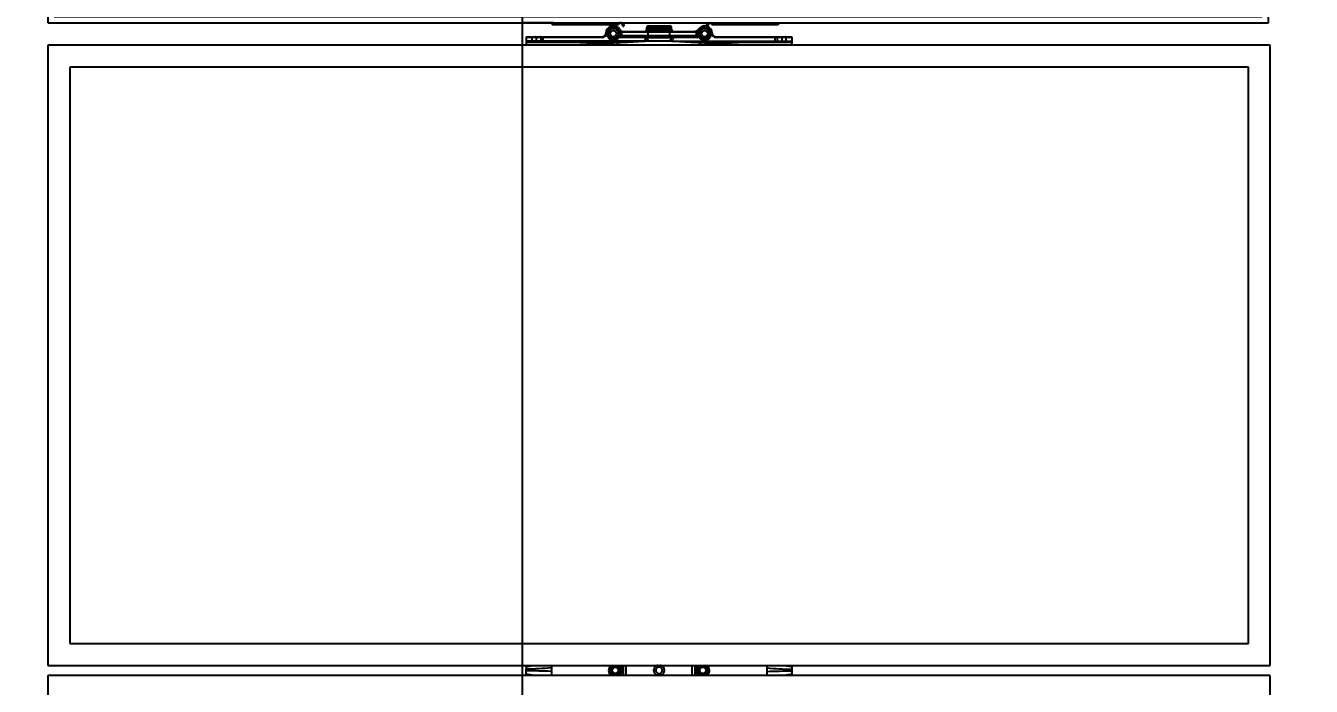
# Model space of a CAD drawing. Header units: feet. Extents: x -21 to 5170, y -254 to 1413.
# Drawn here: x 3140.6 to 3234.7, y -11.1 to 37.3 of the extents above; entities that cross this region are included whole.
import ezdxf
from ezdxf import colors
from ezdxf.entities.mleader import LeaderData, LeaderLine
from ezdxf.math import Vec2, Vec3

# ---------------------------------------------------------------- set-up
doc = ezdxf.new("R2010")
doc.units = ezdxf.units.FT
doc.header["$MEASUREMENT"] = 0
doc.layers.add('E-ARRY-TABL', color=9, linetype='Continuous')
doc.layers.add('G-NPLT', color=67, linetype='Continuous', plot=False)
doc.styles.add('NEI-A', font='arial.ttf')

# ---------------------------------------------------------------- blocks, each defined once
blk = doc.blocks.new('A$C7614aaa4')
at = {"layer": 'E-ARRY-TABL'}
for p, q in [((0, 16.046), (0, 0.253)), ((89.416, 16.046), (0, 16.046)), ((34.8, 16.048), (34.774, 16.046)), ((36.995, 16.048), (34.8, 16.048)), ((41.805, 16.167), (36.969, 16.167)), ((36.995, 16.048), (37.045, 16.048)), ((36.995, 16.048), (36.995, 16.046)), ((37.045, 16.048), (41.882, 16.048)), ((37.045, 16.048), (37.045, 16.046)), ((41.882, 16.048), (41.949, 16.048)), ((42.107, 16.277), (42.107, 16.304)), ((42.182, 16.304), (42.107, 16.304)), ((42.107, 16.277), (42.182, 16.277)), ((42.153, 16.046), (42.153, 16.126)), ((42.182, 16.344), (42.182, 16.304)), ((42.182, 16.046), (42.182, 16.344)), ((42.182, 16.277), (42.182, 16.304)), ((48.27, 16.344), (48.27, 16.046)), ((48.27, 16.304), (48.27, 16.344)), ((48.27, 16.304), (48.27, 16.281)), ((48.344, 16.304), (48.27, 16.304)), ((48.27, 16.281), (48.344, 16.281)), ((48.298, 16.13), (48.298, 16.046)), ((48.344, 16.304), (48.344, 16.281)), ((48.503, 16.052), (48.57, 16.052)), ((53.406, 16.052), (48.57, 16.052)), ((53.483, 16.171), (48.646, 16.171)), ((53.406, 16.052), (53.457, 16.052)), ((53.406, 16.046), (53.406, 16.052)), ((53.457, 16.052), (55.651, 16.052)), ((53.457, 16.046), (53.457, 16.052)), ((89.416, 0.253), (89.416, 16.046)), ((88.958, 15.589), (0.458, 15.589)), ((0.458, 15.589), (0.458, 0.711)), ((88.958, 0.711), (88.958, 15.589)), ((0, 0.253), (89.416, 0.253)), ((0.458, 0.711), (88.958, 0.711)), ((34.774, 0.253), (34.8, 0.252)), ((36.995, 0.252), (34.8, 0.252)), ((36.969, 0.133), (41.805, 0.133)), ((36.995, 0.253), (36.995, 0.252)), ((37.045, 0.252), (36.995, 0.252)), ((37.045, 0.253), (37.045, 0.252)), ((37.045, 0.252), (41.882, 0.252)), ((41.949, 0.252), (41.882, 0.252)), ((42.182, 0.023), (42.107, 0.023)), ((42.107, 0), (42.107, 0.023)), ((42.107, 0), (42.182, 0)), ((42.153, 0.174), (42.153, 0.253)), ((42.182, 0), (42.182, 0.023)), ((48.344, 0.027), (48.27, 0.027)), ((48.27, 0.027), (48.27, 0)), ((48.27, 0), (48.344, 0)), ((48.298, 0.253), (48.298, 0.178)), ((48.344, 0.027), (48.344, 0)), ((48.646, 0.137), (53.483, 0.137))]:
    blk.add_line(p, q, dxfattribs=at)
for points in [[(37.045, 16.048), (37.04, 16.093), (37.023, 16.132), (36.998, 16.158), (36.969, 16.167), (36.94, 16.158), (36.915, 16.132), (36.898, 16.093), (36.892, 16.048), (36.892, 16.046)], [(36.998, 16.048), (36.996, 16.067), (36.988, 16.083), (36.977, 16.092), (36.964, 16.093), (36.952, 16.085), (36.944, 16.071), (36.94, 16.052), (36.94, 16.048)], [(41.805, 16.167), (41.834, 16.158), (41.859, 16.132), (41.876, 16.093), (41.882, 16.048)], [(48.57, 16.052), (48.576, 16.098), (48.592, 16.136), (48.617, 16.162), (48.646, 16.171)], [(53.559, 16.052), (53.553, 16.098), (53.537, 16.136), (53.512, 16.162), (53.483, 16.171), (53.453, 16.162), (53.428, 16.136), (53.412, 16.098), (53.406, 16.052), (53.406, 16.052)], [(53.512, 16.052), (53.512, 16.056), (53.508, 16.075), (53.499, 16.09), (53.488, 16.097), (53.475, 16.096), (53.464, 16.087), (53.456, 16.072), (53.453, 16.052), (53.453, 16.052)], [(55.703, 16.046), (55.696, 16.048), (55.651, 16.052)], [(36.892, 0.253), (36.892, 0.252), (36.898, 0.206), (36.915, 0.168), (36.94, 0.142), (36.969, 0.133), (36.998, 0.142), (37.023, 0.168), (37.04, 0.206), (37.045, 0.252), (37.045, 0.252)], [(36.94, 0.252), (36.94, 0.248), (36.944, 0.229), (36.952, 0.214), (36.964, 0.207), (36.977, 0.208), (36.988, 0.217), (36.996, 0.232), (36.998, 0.252), (36.998, 0.252)], [(41.882, 0.252), (41.876, 0.206), (41.859, 0.168), (41.834, 0.142), (41.805, 0.133)], [(48.646, 0.137), (48.617, 0.146), (48.592, 0.172), (48.576, 0.211), (48.57, 0.253)], [(53.406, 0.253), (53.412, 0.211), (53.428, 0.172), (53.453, 0.146), (53.483, 0.137), (53.512, 0.146), (53.537, 0.172), (53.553, 0.211), (53.559, 0.253)], [(53.453, 0.253), (53.456, 0.237), (53.464, 0.221), (53.475, 0.212), (53.488, 0.211), (53.499, 0.219), (53.508, 0.233), (53.512, 0.252), (53.512, 0.253)]]:
    blk.add_lwpolyline(points, dxfattribs=at)
for centre, start_param, end_param in [((41.835, 16.277), 4.885735, 6.192239), ((41.949, 16.277), 4.712389, 5.56156), ((48.503, 16.281), 3.863218, 4.712389), ((48.617, 16.281), 3.232539, 4.539043), ((41.835, 0.023), 0.090947, 1.39745), ((41.949, 0.023), 0.721625, 1.570796), ((48.503, 0.027), 1.728463, 2.419967), ((48.617, 0.027), 1.728463, 3.050646)]:
    blk.add_ellipse(centre, major_axis=(0.273, 0), ratio=0.8391, start_param=start_param, end_param=end_param, dxfattribs=at)
for points, knots in [([(42.106, 16.256), (42.107, 16.26), (42.107, 16.267), (42.107, 16.274), (42.107, 16.277)], [0, 0, 0, 0, 0.55863, 1, 1, 1, 1]), ([(42.107, 16.304), (42.107, 16.308), (42.107, 16.321), (42.108, 16.334), (42.108, 16.344)], [0, 0, 0, 0, 0.289948, 1, 1, 1, 1]), ([(42.182, 16.277), (42.182, 16.251), (42.182, 16.209), (42.175, 16.16), (42.164, 16.136), (42.155, 16.127), (42.153, 16.126)], [0, 0, 0, 0, 0.450932, 0.741636, 0.946776, 1, 1, 1, 1]), ([(48.298, 16.13), (48.292, 16.137), (48.278, 16.156), (48.271, 16.202), (48.27, 16.247), (48.27, 16.276), (48.27, 16.281)], [0, 0, 0, 0, 0.201331, 0.486191, 0.909516, 1, 1, 1, 1]), ([(48.343, 16.344), (48.343, 16.34), (48.344, 16.327), (48.344, 16.313), (48.344, 16.304)], [0, 0, 0, 0, 0.289982, 1, 1, 1, 1]), ([(48.344, 16.281), (48.344, 16.277), (48.344, 16.27), (48.345, 16.263), (48.345, 16.26)], [0, 0, 0, 0, 0.558217, 1, 1, 1, 1]), ([(42.107, 0.023), (42.107, 0.027), (42.107, 0.034), (42.107, 0.041), (42.106, 0.044)], [0, 0, 0, 0, 0.558217, 1, 1, 1, 1]), ([(42.153, 0.174), (42.159, 0.166), (42.174, 0.148), (42.181, 0.102), (42.181, 0.057), (42.182, 0.028), (42.182, 0.023)], [0, 0, 0, 0, 0.201331, 0.486191, 0.909516, 1, 1, 1, 1]), ([(48.27, 0.027), (48.27, 0.053), (48.27, 0.095), (48.276, 0.144), (48.288, 0.168), (48.296, 0.177), (48.298, 0.178)], [0, 0, 0, 0, 0.450932, 0.741636, 0.946776, 1, 1, 1, 1]), ([(48.345, 0.048), (48.345, 0.044), (48.344, 0.037), (48.344, 0.03), (48.344, 0.027)], [0, 0, 0, 0, 0.55863, 1, 1, 1, 1])]:
    blk.add_open_spline(points, degree=3, knots=knots, dxfattribs=at)

msp = doc.modelspace()

# ---------------------------------------------------------------- linework, layer by layer
at = {"layer": 'E-ARRY-TABL'}
for p, q in [((3183.09533, 36.72698), (3183.04959, 36.72886)), ((3183.27631, 36.88053), (3183.27687, 36.90746)), ((3183.27687, 36.90746), (3183.31373, 36.92773)), ((3183.57478, 37.07127), (3183.618, 37.09504)), ((3183.618, 37.09504), (3183.65399, 37.07325)), ((3183.92798, 36.90734), (3183.95102, 36.89339)), ((3183.95102, 36.89339), (3183.95014, 36.85134)), ((3184.0496, 36.97389), (3184.08868, 36.99772)), ((3184.07467, 36.93842), (3184.11018, 36.96732)), ((3184.07467, 36.86038), (3184.07467, 36.93842)), ((3184.2066, 36.83322), (3184.2066, 36.50697)), ((3189.60639, 36.82026), (3184.29681, 36.82026)), ((3184.3232, 36.86603), (3189.58001, 36.86603)), ((3186.03606, 37.12925), (3186.03606, 37.00337)), ((3187.86714, 37.12925), (3186.03606, 37.12925)), ((3186.03606, 37.00337), (3187.86714, 37.00337)), ((3186.16001, 36.5456), (3186.16001, 36.82026)), ((3186.1734, 37.26658), (3187.72981, 37.26658)), ((3187.7432, 36.5456), (3187.7432, 36.82026)), ((3187.86714, 37.00337), (3187.86714, 37.12925)), ((3189.6966, 36.50697), (3189.6966, 36.83322)), ((3189.82854, 36.93842), (3189.79303, 36.96732)), ((3189.85361, 36.97389), (3189.81452, 36.99772)), ((3189.82854, 36.93842), (3189.82854, 36.86038)), ((3190.80788, 36.72698), (3190.85362, 36.72886)), ((3231.72152, 35.8475), (3142.18169, 35.8475)), ((3142.18169, 35.8475), (3142.18169, -9.56329)), ((3177.22399, 36.46549), (3182.77516, 36.46549)), ((3177.22399, 36.46549), (3177.22399, 35.8475)), ((3182.77516, 36.41971), (3177.22399, 36.41971)), ((3186.03997, 36.14505), (3177.22399, 36.14505)), ((3184.60596, 36.05349), (3177.22399, 36.05349)), ((3177.65322, 36.14505), (3177.65322, 36.41971)), ((3177.93919, 36.41971), (3177.93919, 36.14505)), ((3178.30572, 36.14505), (3178.30572, 36.41971)), ((3178.4487, 36.46549), (3178.4487, 36.14505)), ((3184.60596, 36.05349), (3180.67531, 35.8475)), ((3182.77516, 36.41971), (3182.77516, 36.46549)), ((3183.26875, 36.51824), (3183.26963, 36.56029)), ((3183.29179, 36.50429), (3183.26875, 36.51824)), ((3183.60176, 36.3166), (3183.56578, 36.33838)), ((3183.64498, 36.34036), (3183.60176, 36.3166)), ((3183.9429, 36.50417), (3183.90743, 36.48467)), ((3183.90743, 36.01688), (3183.90743, 35.8475)), ((3183.94346, 36.5311), (3183.9429, 36.50417)), ((3184.07467, 36.40826), (3184.07467, 36.55125)), ((3185.911, 36.40826), (3184.07467, 36.40826)), ((3189.56125, 36.5456), (3184.34196, 36.5456)), ((3186.34693, 36.14473), (3184.60596, 36.05349)), ((3185.911, 36.54505), (3185.911, 36.40826)), ((3186.03516, 36.42409), (3185.911, 36.40826)), ((3186.03499, 36.42543), (3187.86822, 36.42543)), ((3187.5503, 36.14505), (3186.35291, 36.14505)), ((3189.29725, 36.05349), (3187.55628, 36.14473)), ((3187.86324, 36.14505), (3196.67922, 36.14505)), ((3187.99221, 36.40826), (3187.86805, 36.42409)), ((3187.99221, 36.40826), (3187.99221, 36.54505)), ((3189.82854, 36.40826), (3187.99221, 36.40826)), ((3196.67922, 36.05349), (3189.29725, 36.05349)), ((3193.2279, 35.8475), (3189.29725, 36.05349)), ((3189.82854, 36.55125), (3189.82854, 36.40826)), ((3189.99578, 35.8475), (3189.99578, 36.01688)), ((3191.12805, 36.41971), (3191.12805, 36.46549)), ((3191.12805, 36.46549), (3196.67922, 36.46549)), ((3196.67922, 36.41971), (3191.12805, 36.41971)), ((3195.4545, 36.14505), (3195.4545, 36.46549)), ((3195.59749, 36.41971), (3195.59749, 36.14505)), ((3195.96402, 36.14505), (3195.96402, 36.41971)), ((3196.24999, 36.41971), (3196.24999, 36.14505)), ((3196.67922, 36.46549), (3196.67922, 35.8475)), ((3231.72152, -9.56329), (3231.72152, 35.8475)), ((3143.78389, 34.2453), (3143.78389, -7.9611)), ((3230.11932, 34.2453), (3143.78389, 34.2453)), ((3230.11932, -7.9611), (3230.11932, 34.2453)), ((3143.78389, -7.9611), (3230.11932, -7.9611)), ((3142.18169, -9.56329), (3231.72152, -9.56329)), ((3142.18169, -10.29573), (3142.18169, -55.70652)), ((3231.72152, -10.29573), (3142.18169, -10.29573)), ((3177.22399, -9.64292), (3177.81004, -9.56329)), ((3177.81076, -10.29573), (3177.22399, -10.2161)), ((3183.41318, -9.57127), (3183.42194, -9.56329)), ((3183.78786, -9.56329), (3183.91644, -9.63791)), ((3183.92574, -9.56329), (3183.95171, -9.57713)), ((3184.08125, -10.28775), (3184.07249, -10.29573)), ((3189.82434, -9.56907), (3189.83072, -9.56329)), ((3189.97746, -10.29573), (3189.94918, -10.28053)), ((3190.11551, -10.29697), (3189.98485, -10.21999)), ((3190.48765, -10.28995), (3190.48127, -10.29573)), ((3196.67922, -10.2161), (3196.09244, -10.29573)), ((3196.09317, -9.56329), (3196.67922, -9.64292)), ((3231.72152, -55.70652), (3231.72152, -10.29573))]:
    msp.add_line(p, q, dxfattribs=at)
for points in [[(3184.2066, 36.83322), (3184.2091, 36.84279), (3184.21271, 36.85191), (3184.21727, 36.86016), (3184.22256, 36.86715), (3184.22834, 36.87255), (3184.23434, 36.87612), (3184.24028, 36.87767), (3184.24588, 36.87714)], [(3184.29681, 36.82026), (3184.29732, 36.82919), (3184.29882, 36.83778), (3184.30126, 36.84569), (3184.30454, 36.85263), (3184.30854, 36.85832), (3184.3131, 36.86255), (3184.31805, 36.86516), (3184.3232, 36.86603)], [(3186.16001, 36.82026), (3186.16052, 36.82919), (3186.16202, 36.83778), (3186.16446, 36.84569), (3186.16774, 36.85263), (3186.17174, 36.85832), (3186.1763, 36.86255), (3186.18125, 36.86516), (3186.18639, 36.86603)], [(3187.7432, 36.82026), (3187.74269, 36.82919), (3187.74119, 36.83778), (3187.73875, 36.84569), (3187.73547, 36.85263), (3187.73147, 36.85832), (3187.72691, 36.86255), (3187.72196, 36.86516), (3187.71681, 36.86603)], [(3189.60639, 36.82026), (3189.60589, 36.82919), (3189.60439, 36.83778), (3189.60195, 36.84569), (3189.59867, 36.85263), (3189.59467, 36.85832), (3189.59011, 36.86255), (3189.58516, 36.86516), (3189.58001, 36.86603)], [(3189.6966, 36.83322), (3189.69411, 36.84279), (3189.6905, 36.85191), (3189.68594, 36.86016), (3189.68065, 36.86715), (3189.67486, 36.87255), (3189.66886, 36.87612), (3189.66293, 36.87767), (3189.65733, 36.87714)], [(3177.65322, 36.41971), (3177.65377, 36.42864), (3177.6554, 36.43723), (3177.65804, 36.44514), (3177.6616, 36.45208), (3177.66593, 36.45777), (3177.67087, 36.462), (3177.67624, 36.46461), (3177.68182, 36.46549)], [(3177.93919, 36.41971), (3177.93864, 36.42864), (3177.93701, 36.43723), (3177.93437, 36.44514), (3177.93081, 36.45208), (3177.92648, 36.45777), (3177.92153, 36.462), (3177.91617, 36.46461), (3177.91059, 36.46549)], [(3178.30572, 36.41971), (3178.30517, 36.42864), (3178.30354, 36.43723), (3178.3009, 36.44514), (3178.29734, 36.45208), (3178.29301, 36.45777), (3178.28807, 36.462), (3178.2827, 36.46461), (3178.27712, 36.46549)], [(3195.59749, 36.41971), (3195.59804, 36.42864), (3195.59966, 36.43723), (3195.60231, 36.44514), (3195.60586, 36.45208), (3195.6102, 36.45777), (3195.61514, 36.462), (3195.62051, 36.46461), (3195.62608, 36.46549)], [(3195.96402, 36.41971), (3195.96457, 36.42864), (3195.9662, 36.43723), (3195.96884, 36.44514), (3195.9724, 36.45208), (3195.97673, 36.45777), (3195.98168, 36.462), (3195.98704, 36.46461), (3195.99262, 36.46549)], [(3196.24999, 36.41971), (3196.24944, 36.42864), (3196.24781, 36.43723), (3196.24517, 36.44514), (3196.24161, 36.45208), (3196.23728, 36.45777), (3196.23234, 36.462), (3196.22697, 36.46461), (3196.22139, 36.46549)]]:
    msp.add_lwpolyline(points, dxfattribs=at)
for centre, radius in [((3183.60988, 36.70582), 0.48981), ((3183.60988, 36.70582), 0.36622), ((3183.60988, 36.70582), 0.22889), ((3190.29333, 36.70582), 0.48981), ((3190.29333, 36.70582), 0.36622), ((3190.29333, 36.70582), 0.22889), ((3183.74721, -9.92951), 0.33715), ((3183.74721, -9.92951), 0.24051), ((3183.74721, -9.92951), 0.22889), ((3190.15599, -9.92951), 0.33715), ((3190.15599, -9.92951), 0.24051), ((3190.15599, -9.92951), 0.22889)]:
    msp.add_circle(centre, radius, dxfattribs=at)
for centre, radius, start, end in [((3182.77516, 36.74015), 0.27466, 270, 357.6447156), ((3182.77516, 36.74015), 0.32044, 270, 357.6447156), ((3183.60988, 36.70582), 0.56077, 31.3690138, 177.6447156), ((3183.60988, 36.70582), 0.51499, 31.3690138, 177.6447156), ((3183.60988, 36.70582), 0.40742, 126.8738017, 175.3985356), ((3183.60988, 36.70582), 0.40742, 67.037025, 115.183735), ((3183.60988, 36.70582), 0.40742, 7.2707127, 56.5342183), ((3184.3232, 37.1407), 0.32044, 211.3690138, 219.1415928), ((3184.3232, 37.1407), 0.27466, 211.3690138, 219.1415928), ((3184.29681, 37.1407), 0.32044, 253.6491279, 270), ((3184.3232, 37.1407), 0.27466, 253.6491279, 270), ((3185.89873, 37.00337), 0.13733, 270, 0), ((3186.1734, 37.12925), 0.13733, 90, 180), ((3187.72981, 37.12925), 0.13733, 0, 90), ((3188.00448, 37.00337), 0.13733, 180, 270), ((3189.58001, 37.1407), 0.27466, 270, 286.3508721), ((3189.60639, 37.1407), 0.32044, 270, 286.3508721), ((3189.58001, 37.1407), 0.27466, 320.8584072, 328.6309862), ((3190.29333, 36.70582), 0.56077, 2.3552844, 148.6309862), ((3189.58001, 37.1407), 0.32044, 320.8584072, 328.6309862), ((3190.29333, 36.70582), 0.51499, 2.3552844, 148.6309862), ((3190.29333, 36.70582), 0.40742, 126.7516669, 177.1400168), ((3190.29333, 36.70582), 0.40742, 65.7900849, 115.2744101), ((3190.29333, 36.70582), 0.40742, 7.6164292, 54.814168), ((3191.12805, 36.74015), 0.32044, 182.3552844, 270), ((3191.12805, 36.74015), 0.27466, 182.3552844, 270), ((3183.60988, 36.70582), 0.40742, 186.8590646, 237.2284647), ((3183.60988, 36.70582), 0.40742, 247.9109617, 294.9737153), ((3183.60988, 36.70582), 0.40742, 305.7599509, 355.7674923), ((3185.89873, 36.40826), 0.13733, 7.1807558, 90), ((3186.35291, 36.46549), 0.32044, 187.1807558, 270), ((3187.5503, 36.46549), 0.32044, 270, 352.8192442), ((3188.00448, 36.40826), 0.13733, 90, 172.8192442), ((3190.29333, 36.70582), 0.40742, 187.7350284, 234.7859231), ((3190.29333, 36.70582), 0.40742, 245.3568824, 295.655907), ((3190.29333, 36.70582), 0.40742, 307.1519395, 356.1897251), ((3183.74721, -9.92951), 0.48981, 132.9975613, 228.3883683), ((3183.74721, -9.92951), 0.40742, 115.9892336, 244.0107664), ((3183.74721, -9.92951), 0.40742, 295.9892336, 59.8725613), ((3183.74721, -9.92951), 0.48981, 312.9975613, 48.3883881), ((3190.15599, -9.92951), 0.48981, 132.6184959, 228.3883683), ((3190.15599, -9.92951), 0.40742, 115.9892336, 239.4934959), ((3190.15599, -9.92951), 0.40742, 295.9892336, 64.0107664), ((3190.15599, -9.92951), 0.48981, 312.6184959, 48.3883881)]:
    msp.add_arc(centre, radius, start, end, dxfattribs=at)
for centre, start_param, end_param in [((3184.34196, 36.40826), 1.57079633, 2.33958128), ((3189.56125, 36.40826), 0.80201137, 1.57079633)]:
    msp.add_ellipse(centre, major_axis=(0.19469, 0), ratio=0.70538976, start_param=start_param, end_param=end_param, dxfattribs=at)
for points, knots in [([(3183.18714, 36.69525), (3183.20357, 36.72541), (3183.23671, 36.78628), (3183.27097, 36.8492), (3183.28826, 36.88094)], [0, 0, 0, 0, 0.49545796, 1, 1, 1, 1]), ([(3183.28826, 36.88094), (3183.29065, 36.88534), (3183.3088, 36.91868), (3183.34302, 36.98152), (3183.37382, 37.03809), (3183.38937, 37.06664)], [0, 0, 0, 0, 0.07008577, 0.53078223, 1, 1, 1, 1]), ([(3183.38937, 37.06664), (3183.40711, 37.06708), (3183.47601, 37.0688), (3183.54759, 37.07059), (3183.60073, 37.07192)], [0, 0, 0, 0, 0.25755135, 1, 1, 1, 1]), ([(3183.60073, 37.07192), (3183.61995, 37.0724), (3183.6915, 37.07419), (3183.76116, 37.07593), (3183.8121, 37.0772)], [0, 0, 0, 0, 0.26863361, 1, 1, 1, 1]), ([(3183.8121, 37.0772), (3183.83001, 37.0479), (3183.86615, 36.98876), (3183.90351, 36.92763), (3183.92236, 36.89679)], [0, 0, 0, 0, 0.49545796, 1, 1, 1, 1]), ([(3183.92236, 36.89679), (3183.92498, 36.89251), (3183.94477, 36.86013), (3183.98208, 36.79907), (3184.01567, 36.74411), (3184.03262, 36.71638)], [0, 0, 0, 0, 0.07008577, 0.53078223, 1, 1, 1, 1]), ([(3184.2066, 36.83322), (3184.19277, 36.83895), (3184.15679, 36.85385), (3184.1089, 36.89229), (3184.08364, 36.92633), (3184.07467, 36.93842)], [0, 0, 0, 0, 0.28704138, 0.74678474, 1, 1, 1, 1]), ([(3184.11018, 36.96732), (3184.11949, 36.95686), (3184.14319, 36.93027), (3184.1769, 36.90717), (3184.21368, 36.88801), (3184.23183, 36.88188), (3184.24588, 36.87714)], [0, 0, 0, 0, 0.23846855, 0.60642084, 0.69554891, 1, 1, 1, 1]), ([(3189.65733, 36.87714), (3189.67573, 36.8837), (3189.71202, 36.89663), (3189.76078, 36.93098), (3189.78433, 36.95752), (3189.79303, 36.96732)], [0, 0, 0, 0, 0.39345855, 0.77601165, 1, 1, 1, 1]), ([(3189.82854, 36.93842), (3189.82014, 36.92706), (3189.798, 36.89709), (3189.75187, 36.85716), (3189.71478, 36.84109), (3189.6966, 36.83322)], [0, 0, 0, 0, 0.23768431, 0.62655478, 1, 1, 1, 1]), ([(3189.87056, 36.69655), (3189.88707, 36.72665), (3189.9204, 36.78742), (3189.95485, 36.85024), (3189.97224, 36.88193)], [0, 0, 0, 0, 0.49545796, 1, 1, 1, 1]), ([(3189.97224, 36.88193), (3189.97465, 36.88632), (3189.9929, 36.9196), (3190.02731, 36.98234), (3190.05829, 37.03881), (3190.07392, 37.06731)], [0, 0, 0, 0, 0.07008577, 0.53078223, 1, 1, 1, 1]), ([(3190.07392, 37.06731), (3190.09166, 37.0677), (3190.16057, 37.06921), (3190.23215, 37.07078), (3190.2853, 37.07194)], [0, 0, 0, 0, 0.25755135, 1, 1, 1, 1]), ([(3190.2853, 37.07194), (3190.30452, 37.07236), (3190.37607, 37.07393), (3190.44573, 37.07546), (3190.49668, 37.07658)], [0, 0, 0, 0, 0.26863361, 1, 1, 1, 1]), ([(3190.49668, 37.07658), (3190.5145, 37.04722), (3190.55046, 36.98798), (3190.58763, 36.92673), (3190.60639, 36.89583)], [0, 0, 0, 0, 0.49545796, 1, 1, 1, 1]), ([(3190.60639, 36.89583), (3190.60899, 36.89155), (3190.62868, 36.8591), (3190.66581, 36.79793), (3190.69923, 36.74287), (3190.71609, 36.71508)], [0, 0, 0, 0, 0.07008577, 0.53078223, 1, 1, 1, 1]), ([(3183.2974, 36.51484), (3183.29479, 36.51912), (3183.275, 36.5515), (3183.23768, 36.61256), (3183.20409, 36.66752), (3183.18714, 36.69525)], [0, 0, 0, 0, 0.07008577, 0.53078223, 1, 1, 1, 1]), ([(3183.40766, 36.33443), (3183.38976, 36.36373), (3183.35361, 36.42287), (3183.31625, 36.484), (3183.2974, 36.51484)], [0, 0, 0, 0, 0.49545796, 1, 1, 1, 1]), ([(3183.40766, 36.33443), (3183.42541, 36.33488), (3183.4943, 36.3366), (3183.56589, 36.33839), (3183.61903, 36.33971)], [0, 0, 0, 0, 0.25755135, 1, 1, 1, 1]), ([(3183.61903, 36.33971), (3183.63825, 36.34019), (3183.7098, 36.34198), (3183.77945, 36.34372), (3183.8304, 36.345)], [0, 0, 0, 0, 0.26863361, 1, 1, 1, 1]), ([(3183.93151, 36.53069), (3183.92911, 36.52629), (3183.91096, 36.49295), (3183.87674, 36.43011), (3183.84594, 36.37354), (3183.8304, 36.345)], [0, 0, 0, 0, 0.07008577, 0.53078223, 1, 1, 1, 1]), ([(3184.03262, 36.71638), (3184.0162, 36.68622), (3183.98306, 36.62535), (3183.9488, 36.56243), (3183.93151, 36.53069)], [0, 0, 0, 0, 0.49545796, 1, 1, 1, 1]), ([(3184.07467, 36.40826), (3184.07484, 36.4084), (3184.09437, 36.42352), (3184.13996, 36.45912), (3184.18241, 36.4896), (3184.2066, 36.50697)], [0, 0, 0, 0, 0.00377679, 0.43232372, 1, 1, 1, 1]), ([(3186.03997, 36.14505), (3186.00836, 36.18247), (3185.94343, 36.25934), (3185.922, 36.35776), (3185.911, 36.40826)], [0, 0, 0, 0, 0.48680284, 1, 1, 1, 1]), ([(3186.37475, 36.14505), (3186.37452, 36.14505), (3186.33795, 36.14505), (3186.26496, 36.14505), (3186.15472, 36.14505), (3186.07575, 36.14505), (3186.03997, 36.14505)], [0, 0, 0, 0, 0.00220506, 0.35290793, 0.70681788, 1, 1, 1, 1]), ([(3186.35891, 36.14505), (3186.35872, 36.14505), (3186.35473, 36.14504), (3186.35074, 36.14489), (3186.34693, 36.14473)], [0, 0, 0, 0, 0.0456703, 1, 1, 1, 1]), ([(3187.86324, 36.14505), (3187.82746, 36.14505), (3187.74913, 36.14505), (3187.6388, 36.14505), (3187.56581, 36.14505), (3187.52869, 36.14505), (3187.52846, 36.14505)], [0, 0, 0, 0, 0.29317768, 0.6417939, 0.99779498, 1, 1, 1, 1]), ([(3187.99221, 36.40826), (3187.98121, 36.35776), (3187.95978, 36.25934), (3187.89485, 36.18247), (3187.86324, 36.14505)], [0, 0, 0, 0, 0.51319716, 1, 1, 1, 1]), ([(3189.6966, 36.50697), (3189.72079, 36.4896), (3189.76325, 36.45912), (3189.80884, 36.42352), (3189.82837, 36.4084), (3189.82854, 36.40826)], [0, 0, 0, 0, 0.56767628, 0.99622321, 1, 1, 1, 1]), ([(3189.98026, 36.5158), (3189.97766, 36.52008), (3189.95797, 36.55253), (3189.92084, 36.6137), (3189.88742, 36.66876), (3189.87056, 36.69655)], [0, 0, 0, 0, 0.07008577, 0.53078223, 1, 1, 1, 1]), ([(3190.08997, 36.33505), (3190.07215, 36.36441), (3190.03619, 36.42365), (3189.99902, 36.4849), (3189.98026, 36.5158)], [0, 0, 0, 0, 0.49545796, 1, 1, 1, 1]), ([(3190.08997, 36.33505), (3190.10771, 36.33544), (3190.17662, 36.33695), (3190.2482, 36.33852), (3190.30135, 36.33969)], [0, 0, 0, 0, 0.25755135, 1, 1, 1, 1]), ([(3190.30135, 36.33969), (3190.32057, 36.34011), (3190.39212, 36.34168), (3190.46179, 36.3432), (3190.51274, 36.34432)], [0, 0, 0, 0, 0.26863361, 1, 1, 1, 1]), ([(3190.61441, 36.5297), (3190.612, 36.52531), (3190.59375, 36.49203), (3190.55934, 36.42929), (3190.52837, 36.37282), (3190.51274, 36.34432)], [0, 0, 0, 0, 0.07008577, 0.53078223, 1, 1, 1, 1]), ([(3190.71609, 36.71508), (3190.69958, 36.68498), (3190.66625, 36.62421), (3190.6318, 36.56139), (3190.61441, 36.5297)], [0, 0, 0, 0, 0.49545796, 1, 1, 1, 1]), ([(3177.22399, -9.56329), (3177.22399, -9.57177), (3177.22399, -9.61344), (3177.22399, -9.62985), (3177.22399, -9.64292)], [0, 0, 0, 0, 0.20325176, 1, 1, 1, 1]), ([(3177.22399, -9.64292), (3177.22399, -9.65785), (3177.22399, -9.68602), (3177.22399, -9.718), (3177.22399, -9.74424), (3177.22399, -9.78769), (3177.22399, -9.8266), (3177.22399, -9.84893), (3177.22399, -9.85128)], [0, 0, 0, 0, 0.33678176, 0.63541447, 0.76243525, 0.8746394, 0.98681762, 1, 1, 1, 1]), ([(3179.06194, -9.75398), (3178.75585, -9.77435), (3178.14374, -9.8151), (3177.53055, -9.83922), (3177.22399, -9.85128)], [0, 0, 0, 0, 0.50005003, 1, 1, 1, 1]), ([(3177.22399, -9.95931), (3177.22399, -9.95609), (3177.22399, -9.95154), (3177.22399, -9.94431), (3177.22399, -9.93984), (3177.22399, -9.93622), (3177.22399, -9.93477), (3177.22399, -9.93188), (3177.22399, -9.92711), (3177.22399, -9.92046), (3177.22399, -9.91189), (3177.22399, -9.89832), (3177.22399, -9.8778), (3177.22399, -9.86098), (3177.22399, -9.85128)], [0, 0, 0, 0, 0.08879268, 0.12526657, 0.19819658, 0.21143495, 0.2246733, 0.23791163, 0.29086497, 0.35553149, 0.42020743, 0.52626341, 0.72662599, 1, 1, 1, 1]), ([(3179.06172, -10.00795), (3178.75555, -9.99721), (3178.14327, -9.97574), (3177.5304, -9.96479), (3177.22399, -9.95931)], [0, 0, 0, 0, 0.5000369, 1, 1, 1, 1]), ([(3177.22399, -10.2161), (3177.22399, -10.21105), (3177.22399, -10.18155), (3177.22399, -10.15505), (3177.22399, -10.10936), (3177.22399, -10.06743), (3177.22399, -10.01621), (3177.22399, -9.97845), (3177.22399, -9.95931)], [0, 0, 0, 0, 0.10440808, 0.6100925, 0.71322901, 0.81638141, 0.90695804, 1, 1, 1, 1]), ([(3177.22399, -10.2161), (3177.22399, -10.22982), (3177.22399, -10.24636), (3177.22399, -10.28853), (3177.22399, -10.29573)], [0, 0, 0, 0, 0.82924583, 1, 1, 1, 1]), ([(3179.06172, -10.00795), (3179.06183, -10.03649), (3179.06206, -10.09789), (3179.06176, -10.18374), (3179.06101, -10.25419), (3179.06017, -10.2833), (3179.05981, -10.29573)], [0, 0, 0, 0, 0.23768233, 0.51129798, 0.79146028, 1, 1, 1, 1]), ([(3179.05982, -9.56329), (3179.06017, -9.57579), (3179.06096, -9.60408), (3179.06173, -9.66933), (3179.06187, -9.72588), (3179.06194, -9.75398)], [0, 0, 0, 0, 0.28487701, 0.64472297, 1, 1, 1, 1]), ([(3179.06194, -9.75398), (3179.06186, -9.79329), (3179.06176, -9.84029), (3179.06148, -9.89567), (3179.06143, -9.92058), (3179.06142, -9.94165), (3179.06148, -9.95692), (3179.06149, -9.96789), (3179.06157, -9.9839), (3179.06166, -9.99886), (3179.06172, -10.00795)], [0, 0, 0, 0, 0.47390056, 0.56658419, 0.64609734, 0.76528998, 0.81285189, 0.82468891, 0.89350459, 1, 1, 1, 1]), ([(3183.40963, -10.12341), (3183.4097, -10.0918), (3183.40985, -10.028), (3183.40999, -9.96204), (3183.41007, -9.92876)], [0, 0, 0, 0, 0.49545796, 1, 1, 1, 1]), ([(3183.57799, -10.22111), (3183.53383, -10.19549), (3183.47683, -10.16241), (3183.42199, -10.13058), (3183.40963, -10.12341)], [0, 0, 0, 0, 0.77461933, 1, 1, 1, 1]), ([(3183.41007, -9.92876), (3183.41008, -9.92414), (3183.41022, -9.85841), (3183.41037, -9.794), (3183.4105, -9.73411)], [0, 0, 0, 0, 0.07022032, 1, 1, 1, 1]), ([(3183.4105, -9.73411), (3183.43791, -9.71836), (3183.49324, -9.68658), (3183.55043, -9.65373), (3183.57929, -9.63716)], [0, 0, 0, 0, 0.49545796, 1, 1, 1, 1]), ([(3183.70656, -10.29573), (3183.6777, -10.27898), (3183.63533, -10.25439), (3183.59185, -10.22916), (3183.57799, -10.22111)], [0, 0, 0, 0, 0.68117419, 1, 1, 1, 1]), ([(3183.57929, -9.63716), (3183.58329, -9.63486), (3183.62671, -9.60992), (3183.66926, -9.58548), (3183.70788, -9.56329)], [0, 0, 0, 0, 0.09219659, 1, 1, 1, 1]), ([(3183.91514, -10.22186), (3183.91113, -10.22416), (3183.86772, -10.2491), (3183.82517, -10.27354), (3183.78654, -10.29573)], [0, 0, 0, 0, 0.09219659, 1, 1, 1, 1]), ([(3184.08393, -10.12491), (3184.05652, -10.14066), (3184.00119, -10.17244), (3183.94399, -10.20529), (3183.91514, -10.22186)], [0, 0, 0, 0, 0.49545796, 1, 1, 1, 1]), ([(3183.91644, -9.63791), (3183.93029, -9.64595), (3183.98726, -9.67901), (3184.04278, -9.71123), (3184.08479, -9.73561)], [0, 0, 0, 0, 0.24316571, 1, 1, 1, 1]), ([(3184.08436, -9.93026), (3184.08435, -9.93488), (3184.0842, -10.00061), (3184.08406, -10.06502), (3184.08393, -10.12491)], [0, 0, 0, 0, 0.07022032, 1, 1, 1, 1]), ([(3184.08479, -9.73561), (3184.08472, -9.76722), (3184.08458, -9.83103), (3184.08443, -9.89698), (3184.08436, -9.93026)], [0, 0, 0, 0, 0.49545796, 1, 1, 1, 1]), ([(3184.31466, -9.56329), (3184.31488, -9.59185), (3184.31673, -9.83598), (3184.3154, -10.08013), (3184.31422, -10.29573)], [0, 0, 0, 0, 0.11695965, 1, 1, 1, 1]), ([(3184.54293, -10.29573), (3184.54374, -10.07966), (3184.54466, -9.83551), (3184.54319, -9.59138), (3184.54302, -9.56329)], [0, 0, 0, 0, 0.88496735, 1, 1, 1, 1]), ([(3186.88048, -9.56329), (3186.86091, -9.56554), (3186.79784, -9.57276), (3186.70279, -9.62814), (3186.61148, -9.7215), (3186.55847, -9.84144), (3186.55014, -9.97076), (3186.58709, -10.09525), (3186.66491, -10.19948), (3186.7647, -10.27199), (3186.84069, -10.28855), (3186.87362, -10.29573)], [0, 0, 0, 0, 0.05546714, 0.17874011, 0.30106824, 0.42207478, 0.54148605, 0.66055055, 0.78149386, 0.90531594, 1, 1, 1, 1]), ([(3187.18333, -9.87728), (3187.18668, -9.90374), (3187.19236, -9.94854), (3187.17497, -10.01886), (3187.13953, -10.08219), (3187.0787, -10.13545), (3187.0039, -10.16583), (3186.92284, -10.16989), (3186.84486, -10.1468), (3186.77917, -10.09936), (3186.73294, -10.03322), (3186.71095, -9.95538), (3186.71585, -9.87439), (3186.73697, -9.82433), (3186.76554, -9.77948), (3186.8018, -9.7394), (3186.87259, -9.70077), (3186.95248, -9.68744), (3187.03271, -9.70135), (3187.10314, -9.74108), (3187.15819, -9.80124), (3187.17496, -9.85198), (3187.18333, -9.87728)], [0, 0, 0, 0, 0.05318276, 0.09005186, 0.14393099, 0.19750813, 0.25069383, 0.30399741, 0.357752, 0.41158851, 0.46500708, 0.51815786, 0.57160806, 0.62534802, 0.6254612, 0.67918991, 0.73247166, 0.7856688, 0.83927645, 0.89315627, 0.94674062, 1, 1, 1, 1]), ([(3187.34529, -9.97223), (3187.34598, -9.92983), (3187.34737, -9.84473), (3187.2933, -9.72485), (3187.20394, -9.63055), (3187.10769, -9.57352), (3187.04287, -9.56579), (3187.02199, -9.56329)], [0, 0, 0, 0, 0.21832836, 0.43818827, 0.66225644, 0.89122321, 1, 1, 1, 1]), ([(3187.04375, -10.29573), (3187.08359, -10.28334), (3187.16516, -10.25796), (3187.26371, -10.17245), (3187.326, -10.07218), (3187.33974, -10.00101), (3187.34529, -9.97223)], [0, 0, 0, 0, 0.26374459, 0.54015918, 0.81403697, 1, 1, 1, 1]), ([(3189.36014, -9.56329), (3189.35946, -9.78261), (3189.35871, -10.02676), (3189.35998, -10.27089), (3189.36011, -10.29573)], [0, 0, 0, 0, 0.89827738, 1, 1, 1, 1]), ([(3189.58853, -10.29573), (3189.58834, -10.27039), (3189.58646, -10.02626), (3189.5878, -9.78211), (3189.589, -9.56329)], [0, 0, 0, 0, 0.10376783, 1, 1, 1, 1]), ([(3189.81714, -10.12117), (3189.81742, -10.08956), (3189.81798, -10.02576), (3189.81857, -9.95981), (3189.81886, -9.92653)], [0, 0, 0, 0, 0.49545796, 1, 1, 1, 1]), ([(3189.98485, -10.21999), (3189.97105, -10.21186), (3189.91429, -10.17842), (3189.85899, -10.14583), (3189.81714, -10.12117)], [0, 0, 0, 0, 0.24316571, 1, 1, 1, 1]), ([(3189.81886, -9.92653), (3189.8189, -9.92191), (3189.81948, -9.85619), (3189.82005, -9.79177), (3189.82058, -9.73189)], [0, 0, 0, 0, 0.07022032, 1, 1, 1, 1]), ([(3189.82058, -9.73189), (3189.8481, -9.71632), (3189.90363, -9.68491), (3189.96104, -9.65244), (3189.99001, -9.63605)], [0, 0, 0, 0, 0.49545796, 1, 1, 1, 1]), ([(3189.99001, -9.63605), (3189.99403, -9.63378), (3190.03746, -9.60921), (3190.08002, -9.58514), (3190.11864, -9.56329)], [0, 0, 0, 0, 0.09251655, 1, 1, 1, 1]), ([(3190.32198, -10.22297), (3190.31796, -10.22524), (3190.27453, -10.24981), (3190.23197, -10.27388), (3190.19335, -10.29573)], [0, 0, 0, 0, 0.09251655, 1, 1, 1, 1]), ([(3190.1986, -9.56329), (3190.2275, -9.58032), (3190.26986, -9.60528), (3190.31333, -9.6309), (3190.32714, -9.63903)], [0, 0, 0, 0, 0.68234647, 1, 1, 1, 1]), ([(3190.49141, -10.12714), (3190.46389, -10.1427), (3190.40836, -10.17411), (3190.35095, -10.20658), (3190.32198, -10.22297)], [0, 0, 0, 0, 0.49545796, 1, 1, 1, 1]), ([(3190.32714, -9.63903), (3190.37113, -9.66495), (3190.42791, -9.69841), (3190.48254, -9.73059), (3190.49485, -9.73785)], [0, 0, 0, 0, 0.77461933, 1, 1, 1, 1]), ([(3190.49313, -9.93249), (3190.49309, -9.93711), (3190.49251, -10.00284), (3190.49194, -10.06725), (3190.49141, -10.12714)], [0, 0, 0, 0, 0.07022032, 1, 1, 1, 1]), ([(3190.49485, -9.73785), (3190.49457, -9.76946), (3190.49401, -9.83326), (3190.49342, -9.89921), (3190.49313, -9.93249)], [0, 0, 0, 0, 0.49545796, 1, 1, 1, 1]), ([(3194.84149, -10.00795), (3194.84137, -10.04098), (3194.84112, -10.11211), (3194.84162, -10.20657), (3194.84246, -10.27059), (3194.84326, -10.29071), (3194.84346, -10.29573)], [0, 0, 0, 0, 0.27287863, 0.58761891, 0.89709364, 1, 1, 1, 1]), ([(3194.84347, -9.56329), (3194.84327, -9.56832), (3194.84247, -9.58848), (3194.84158, -9.65174), (3194.84137, -9.71971), (3194.84127, -9.75398)], [0, 0, 0, 0, 0.14153086, 0.56714468, 1, 1, 1, 1]), ([(3194.84127, -9.75398), (3194.84135, -9.79329), (3194.84145, -9.84029), (3194.84173, -9.89567), (3194.84178, -9.92058), (3194.84179, -9.94165), (3194.84172, -9.95692), (3194.84172, -9.96789), (3194.84163, -9.9839), (3194.84154, -9.99886), (3194.84149, -10.00795)], [0, 0, 0, 0, 0.47390056, 0.56658419, 0.64609734, 0.76528998, 0.81285189, 0.82468891, 0.89350459, 1, 1, 1, 1]), ([(3194.84127, -9.75398), (3195.14736, -9.77435), (3195.75947, -9.8151), (3196.37266, -9.83922), (3196.67922, -9.85128)], [0, 0, 0, 0, 0.50005003, 1, 1, 1, 1]), ([(3194.84149, -10.00795), (3195.14766, -9.99721), (3195.75994, -9.97574), (3196.37281, -9.96479), (3196.67922, -9.95931)], [0, 0, 0, 0, 0.5000369, 1, 1, 1, 1]), ([(3196.67922, -9.64292), (3196.67922, -9.6292), (3196.67922, -9.61266), (3196.67922, -9.57049), (3196.67922, -9.56329)], [0, 0, 0, 0, 0.82924583, 1, 1, 1, 1]), ([(3196.67922, -9.64292), (3196.67922, -9.65799), (3196.67922, -9.68781), (3196.67922, -9.7168), (3196.67922, -9.75139), (3196.67922, -9.79743), (3196.67922, -9.83409), (3196.67922, -9.85128)], [0, 0, 0, 0, 0.33226531, 0.65749152, 0.78830451, 0.90070504, 1, 1, 1, 1]), ([(3196.67922, -9.85128), (3196.67922, -9.86459), (3196.67922, -9.88307), (3196.67922, -9.9034), (3196.67922, -9.91139), (3196.67922, -9.91937), (3196.67922, -9.92668), (3196.67922, -9.93333), (3196.67922, -9.93499), (3196.67922, -9.93732), (3196.67922, -9.94031), (3196.67922, -9.94563), (3196.67922, -9.95197), (3196.67922, -9.95697), (3196.67922, -9.95931)], [0, 0, 0, 0, 0.37846039, 0.52505981, 0.56152037, 0.59798215, 0.74387586, 0.76219315, 0.78042261, 0.78953734, 0.82599699, 0.8624566, 0.93540184, 1, 1, 1, 1]), ([(3196.67922, -9.95931), (3196.67922, -9.97801), (3196.67922, -10.01793), (3196.67922, -10.07088), (3196.67922, -10.11433), (3196.67922, -10.14129), (3196.67922, -10.17302), (3196.67922, -10.20135), (3196.67922, -10.2161)], [0, 0, 0, 0, 0.0909871, 0.19422226, 0.29748069, 0.41285151, 0.69427365, 1, 1, 1, 1]), ([(3196.67922, -10.29573), (3196.67922, -10.28726), (3196.67922, -10.24558), (3196.67922, -10.22917), (3196.67922, -10.2161)], [0, 0, 0, 0, 0.20325176, 1, 1, 1, 1])]:
    msp.add_open_spline(points, degree=3, knots=knots, dxfattribs=at)
at = {"layer": 'G-NPLT'}
msp.add_lwpolyline([(3176.95258, 315.58045), (3825.1344, 315.58045), (3825.1344, -144.6313), (3176.95258, -144.6313)], close=True, dxfattribs=at)

# ---------------------------------------------------------------- block references
at = {"layer": 'E-ARRY-TABL'}
msp.add_blockref('A$C7614aaa4', (3142.18169, 37.24519), dxfattribs=at)

# ---------------------------------------------------------------- next in the draw order: leaders
at = {"layer": 'G-NPLT'}
ml = msp.add_multileader_mtext('Standard', dxfattribs=at)
ml.set_content('\\A1;GAMECHANGE', color=256, style='NEI-A')
ml.set_leader_properties()
ml.build(insert=Vec2(0, 0))
ml.multileader.update_dxf_attribs({"dogleg_length": 0.89968, "arrow_head_size": 64.60241})
ctx = ml.context
ctx.base_point, ctx.char_height, ctx.arrow_head_size, ctx.landing_gap_size, ctx.plane_origin = Vec3(3193.50933, -201.22638), 43.068273, 64.60241, 33.07065, Vec3(19000.63376, -11807.0407)
notes = []
notes.append((ctx, [(0, (0, 0, 0), (0, 0), (1, 0), 1, [])]))
ctx.mtext.insert, ctx.mtext.width, ctx.mtext.flow_direction = Vec3(3226.57997, -179.32502), 410.8719117, 5
ctx.mtext.has_bg_fill, ctx.mtext.bg_color, ctx.mtext.bg_scale_factor, ctx.mtext.bg_transparency, ctx.mtext.use_window_bg_color = 1, -1073741824, 1.5, 0, 1
for ctx, leaders in notes:
    for number, flags, end, landing, length, lines in leaders:
        leader = LeaderData()
        leader.index, (leader.has_last_leader_line, leader.has_dogleg_vector, leader.attachment_direction) = number, flags
        leader.last_leader_point, leader.dogleg_vector, leader.dogleg_length = Vec3(end), Vec3(landing), length
        for number, points, colour, breaks in lines:
            line = LeaderLine()
            line.index, line.vertices, line.color, line.breaks = number, Vec3.list(points), colors.encode_raw_color(colour), breaks
            leader.lines.append(line)
        ctx.leaders.append(leader)

# ---------------------------------------------------------------- next in the draw order: leaders
ml = msp.add_multileader_mtext('Standard', dxfattribs=at)
ml.set_content('\\A1;FTC', color=256, style='NEI-A')
ml.set_leader_properties()
ml.build(insert=Vec2(0, 0))
ml.multileader.update_dxf_attribs({"dogleg_length": 0.89968, "arrow_head_size": 64.60241})
ctx = ml.context
ctx.base_point, ctx.char_height, ctx.arrow_head_size, ctx.landing_gap_size, ctx.plane_origin = Vec3(4694.02381, -210.43336), 43.068273, 64.60241, 33.07065, Vec3(20345.48813, -11807.0407)
notes = []
notes.append((ctx, [(0, (0, 0, 0), (0, 0), (1, 0), 1, [])]))
ctx.mtext.insert, ctx.mtext.width, ctx.mtext.flow_direction = Vec3(4727.09445, -188.532), 126.6975761, 5
ctx.mtext.has_bg_fill, ctx.mtext.bg_color, ctx.mtext.bg_scale_factor, ctx.mtext.bg_transparency, ctx.mtext.use_window_bg_color = 1, -1073741824, 1.5, 0, 1
for ctx, leaders in notes:
    for number, flags, end, landing, length, lines in leaders:
        leader = LeaderData()
        leader.index, (leader.has_last_leader_line, leader.has_dogleg_vector, leader.attachment_direction) = number, flags
        leader.last_leader_point, leader.dogleg_vector, leader.dogleg_length = Vec3(end), Vec3(landing), length
        for number, points, colour, breaks in lines:
            line = LeaderLine()
            line.index, line.vertices, line.color, line.breaks = number, Vec3.list(points), colors.encode_raw_color(colour), breaks
            leader.lines.append(line)
        ctx.leaders.append(leader)

doc.saveas('drawing.dxf')
